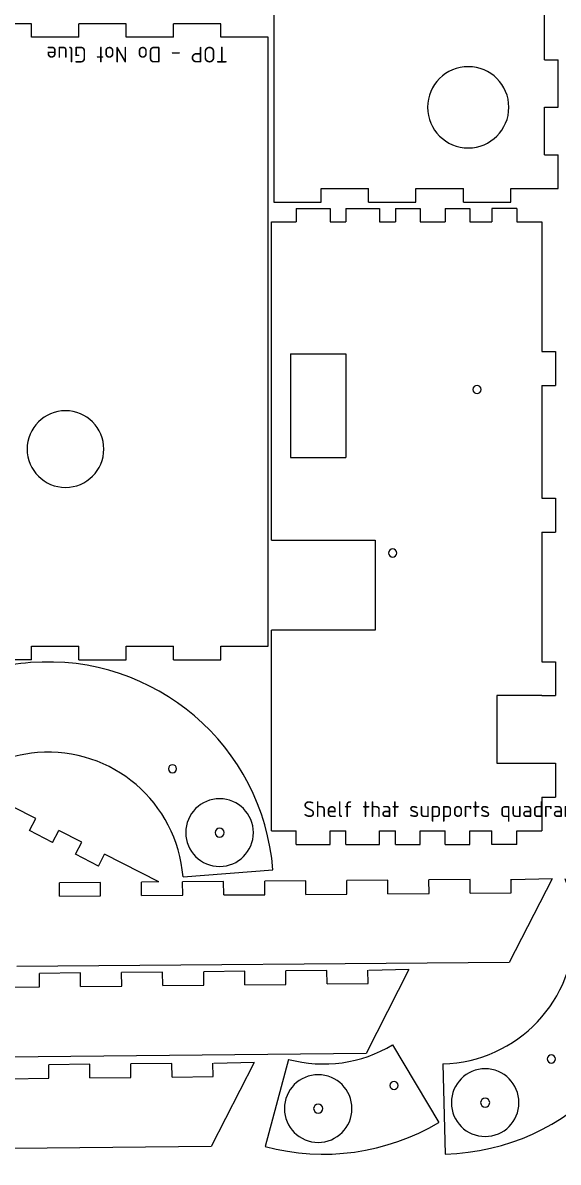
# Model space of a CAD drawing. Header units: inches. Extents: x 5 to 605, y -424 to -26.
# Drawn here: x 150.3 to 269, y -420.2 to -167.6 of the extents above; entities that cross this region are included whole.
import ezdxf

# ---------------------------------------------------------------- set-up
doc = ezdxf.new("R2010")
doc.units = ezdxf.units.IN
doc.header["$MEASUREMENT"] = 0
doc.layers.add('Layer 1', color=7, linetype='Continuous')

# ---------------------------------------------------------------- blocks, each defined once
blk = doc.blocks.new('block 229')
at = {"layer": 'Layer 1', "lineweight": 0}
blk.add_lwpolyline([(265.95, -175.82), (268.95, -175.82)], dxfattribs=at)
blk = doc.blocks.new('block 230')
at = {"layer": 'Layer 1', "lineweight": 0}
blk.add_lwpolyline([(265.95, -186.32), (268.95, -186.32)], dxfattribs=at)
blk = doc.blocks.new('block 231')
at = {"layer": 'Layer 1', "lineweight": 0}
blk.add_lwpolyline([(265.95, -196.82), (268.95, -196.82)], dxfattribs=at)
blk = doc.blocks.new('block 248')
at = {"layer": 'Layer 1', "lineweight": 0}
blk.add_lwpolyline([(247.95, -207.32), (258.45, -207.32)], dxfattribs=at)
blk = doc.blocks.new('block 249')
at = {"layer": 'Layer 1', "lineweight": 0}
blk.add_lwpolyline([(216.45, -204.32), (226.95, -204.32)], dxfattribs=at)
blk = doc.blocks.new('block 250')
at = {"layer": 'Layer 1', "lineweight": 0}
blk.add_lwpolyline([(226.95, -207.32), (237.45, -207.32)], dxfattribs=at)
blk = doc.blocks.new('block 251')
at = {"layer": 'Layer 1', "lineweight": 0}
blk.add_lwpolyline([(237.45, -204.32), (247.95, -204.32)], dxfattribs=at)
blk = doc.blocks.new('block 252')
at = {"layer": 'Layer 1', "lineweight": 0}
blk.add_lwpolyline([(205.95, -207.32), (216.45, -207.32)], dxfattribs=at)
blk = doc.blocks.new('block 253')
at = {"layer": 'Layer 1', "lineweight": 0}
blk.add_lwpolyline([(258.45, -204.32), (268.95, -204.32)], dxfattribs=at)
blk = doc.blocks.new('block 334')
at = {"layer": 'Layer 1', "lineweight": 0}
blk.add_lwpolyline([(249.43, -357.52), (240.32, -357.59)], dxfattribs=at)
blk = doc.blocks.new('block 335')
at = {"layer": 'Layer 1', "lineweight": 0}
blk.add_lwpolyline([(267.64, -357.38), (258.08, -375.93)], dxfattribs=at)
blk = doc.blocks.new('block 336')
at = {"layer": 'Layer 1', "lineweight": 0}
blk.add_lwpolyline([(258.08, -375.93), (148.9, -376.76)], dxfattribs=at)
blk = doc.blocks.new('block 339')
at = {"layer": 'Layer 1', "lineweight": 0}
blk.add_lwpolyline([(163.32, -349.24), (158.22, -346.61)], dxfattribs=at)
blk = doc.blocks.new('block 341')
at = {"layer": 'Layer 1', "lineweight": 0}
blk.add_lwpolyline([(249.45, -360.52), (258.56, -360.45)], dxfattribs=at)
blk = doc.blocks.new('block 346')
at = {"layer": 'Layer 1', "lineweight": 0}
blk.add_lwpolyline([(258.56, -360.45), (258.53, -357.45)], dxfattribs=at)
blk = doc.blocks.new('block 347')
at = {"layer": 'Layer 1', "lineweight": 0}
blk.add_lwpolyline([(249.45, -360.52), (249.43, -357.52)], dxfattribs=at)
blk = doc.blocks.new('block 348')
at = {"layer": 'Layer 1', "lineweight": 0}
blk.add_lwpolyline([(240.35, -360.59), (240.32, -357.59)], dxfattribs=at)
blk = doc.blocks.new('block 349')
at = {"layer": 'Layer 1', "lineweight": 0}
blk.add_lwpolyline([(231.24, -360.66), (231.22, -357.66)], dxfattribs=at)
blk = doc.blocks.new('block 350')
at = {"layer": 'Layer 1', "lineweight": 0}
blk.add_lwpolyline([(222.14, -360.73), (222.11, -357.73)], dxfattribs=at)
blk = doc.blocks.new('block 351')
at = {"layer": 'Layer 1', "lineweight": 0}
blk.add_lwpolyline([(213.03, -360.8), (213.01, -357.8)], dxfattribs=at)
blk = doc.blocks.new('block 352')
at = {"layer": 'Layer 1', "lineweight": 0}
blk.add_lwpolyline([(203.93, -360.87), (203.9, -357.87)], dxfattribs=at)
blk = doc.blocks.new('block 353')
at = {"layer": 'Layer 1', "lineweight": 0}
blk.add_lwpolyline([(194.82, -360.93), (194.8, -357.93)], dxfattribs=at)
blk = doc.blocks.new('block 354')
at = {"layer": 'Layer 1', "lineweight": 0}
blk.add_lwpolyline([(185.72, -361), (185.69, -358)], dxfattribs=at)
blk = doc.blocks.new('block 355')
at = {"layer": 'Layer 1', "lineweight": 0}
blk.add_lwpolyline([(176.61, -361.07), (176.59, -358.07)], dxfattribs=at)
blk = doc.blocks.new('block 356')
at = {"layer": 'Layer 1', "lineweight": 0}
blk.add_lwpolyline([(167.5, -361.14), (167.48, -358.14)], dxfattribs=at)
blk = doc.blocks.new('block 357')
at = {"layer": 'Layer 1', "lineweight": 0}
blk.add_lwpolyline([(158.4, -361.21), (158.38, -358.21)], dxfattribs=at)
blk = doc.blocks.new('block 360')
at = {"layer": 'Layer 1', "lineweight": 0}
blk.add_lwpolyline([(156.84, -349.28), (151.75, -346.65)], dxfattribs=at)
blk = doc.blocks.new('block 361')
at = {"layer": 'Layer 1', "lineweight": 0}
blk.add_lwpolyline([(167.04, -354.53), (168.41, -351.87)], dxfattribs=at)
blk = doc.blocks.new('block 362')
at = {"layer": 'Layer 1', "lineweight": 0}
blk.add_lwpolyline([(161.94, -351.91), (163.32, -349.24)], dxfattribs=at)
blk = doc.blocks.new('block 363')
at = {"layer": 'Layer 1', "lineweight": 0}
blk.add_lwpolyline([(156.84, -349.28), (158.22, -346.61)], dxfattribs=at)
blk = doc.blocks.new('block 364')
at = {"layer": 'Layer 1', "lineweight": 0}
blk.add_lwpolyline([(151.75, -346.65), (153.12, -343.99)], dxfattribs=at)
blk = doc.blocks.new('block 367')
at = {"layer": 'Layer 1', "lineweight": 0}
blk.add_lwpolyline([(167.48, -358.14), (158.38, -358.21)], dxfattribs=at)
blk = doc.blocks.new('block 368')
at = {"layer": 'Layer 1', "lineweight": 0}
blk.add_lwpolyline([(158.4, -361.21), (167.5, -361.14)], dxfattribs=at)
blk = doc.blocks.new('block 369')
at = {"layer": 'Layer 1', "lineweight": 0}
blk.add_lwpolyline([(180.4, -358.04), (176.59, -358.07)], dxfattribs=at)
blk = doc.blocks.new('block 370')
at = {"layer": 'Layer 1', "lineweight": 0}
blk.add_lwpolyline([(176.61, -361.07), (185.72, -361)], dxfattribs=at)
blk = doc.blocks.new('block 371')
at = {"layer": 'Layer 1', "lineweight": 0}
blk.add_lwpolyline([(194.8, -357.93), (185.69, -358)], dxfattribs=at)
blk = doc.blocks.new('block 372')
at = {"layer": 'Layer 1', "lineweight": 0}
blk.add_lwpolyline([(194.82, -360.93), (203.93, -360.87)], dxfattribs=at)
blk = doc.blocks.new('block 373')
at = {"layer": 'Layer 1', "lineweight": 0}
blk.add_lwpolyline([(213.01, -357.8), (203.9, -357.87)], dxfattribs=at)
blk = doc.blocks.new('block 374')
at = {"layer": 'Layer 1', "lineweight": 0}
blk.add_lwpolyline([(213.03, -360.8), (222.14, -360.73)], dxfattribs=at)
blk = doc.blocks.new('block 375')
at = {"layer": 'Layer 1', "lineweight": 0}
blk.add_lwpolyline([(231.22, -357.66), (222.11, -357.73)], dxfattribs=at)
blk = doc.blocks.new('block 376')
at = {"layer": 'Layer 1', "lineweight": 0}
blk.add_lwpolyline([(231.24, -360.66), (240.35, -360.59)], dxfattribs=at)
blk = doc.blocks.new('block 377')
at = {"layer": 'Layer 1', "lineweight": 0}
blk.add_lwpolyline([(267.64, -357.38), (258.73, -357.55)], dxfattribs=at)
blk = doc.blocks.new('block 378')
at = {"layer": 'Layer 1', "lineweight": 0}
blk.add_lwpolyline([(180.4, -358.04), (168.41, -351.87)], dxfattribs=at)
blk = doc.blocks.new('block 379')
at = {"layer": 'Layer 1', "lineweight": 0}
blk.add_lwpolyline([(167.04, -354.53), (161.94, -351.91)], dxfattribs=at)
blk = doc.blocks.new('block 380')
at = {"layer": 'Layer 1', "lineweight": 0}
blk.add_lwpolyline([(153.12, -343.99), (148.02, -341.36)], dxfattribs=at)
blk = doc.blocks.new('block 382')
at = {"layer": 'Layer 1', "lineweight": 0}
blk.add_open_spline([(240.04, -186.32), (240.04, -181.35), (244.07, -177.32), (249.04, -177.32), (254.01, -177.32), (258.04, -181.35), (258.04, -186.32), (258.04, -191.29), (254.01, -195.32), (249.04, -195.32), (244.07, -195.32), (240.04, -191.29), (240.04, -186.32), (240.04, -186.32), (240.04, -186.32), (240.04, -186.32)], degree=3, knots=[0, 0, 0, 0, 1, 1, 1, 2, 2, 2, 3, 3, 3, 4, 4, 4, 5, 5, 5, 5], dxfattribs=at)
blk = doc.blocks.new('block 383')
at = {"layer": 'Layer 1', "lineweight": 0}
blk.add_open_spline([(251.79, -406.96), (251.79, -406.41), (252.24, -405.96), (252.79, -405.96), (253.35, -405.96), (253.79, -406.41), (253.79, -406.96), (253.79, -407.51), (253.35, -407.96), (252.79, -407.96), (252.24, -407.96), (251.79, -407.51), (251.79, -406.96), (251.79, -406.96), (251.79, -406.96), (251.79, -406.96)], degree=3, knots=[0, 0, 0, 0, 1, 1, 1, 2, 2, 2, 3, 3, 3, 4, 4, 4, 5, 5, 5, 5], dxfattribs=at)
blk = doc.blocks.new('block 384')
at = {"layer": 'Layer 1', "lineweight": 0}
blk.add_open_spline([(192.89, -347.1), (192.89, -346.54), (193.33, -346.1), (193.89, -346.1), (194.44, -346.1), (194.89, -346.54), (194.89, -347.1), (194.89, -347.65), (194.44, -348.1), (193.89, -348.1), (193.33, -348.1), (192.89, -347.65), (192.89, -347.1), (192.89, -347.1), (192.89, -347.1), (192.89, -347.1)], degree=3, knots=[0, 0, 0, 0, 1, 1, 1, 2, 2, 2, 3, 3, 3, 4, 4, 4, 5, 5, 5, 5], dxfattribs=at)
blk = doc.blocks.new('block 713')
at = {"layer": 'Layer 1', "lineweight": 0}
blk.add_lwpolyline([(152.17, -308.8), (141.67, -308.8)], dxfattribs=at)
blk = doc.blocks.new('block 720')
at = {"layer": 'Layer 1', "lineweight": 0}
blk.add_lwpolyline([(217.69, -377.65), (208.59, -377.75)], dxfattribs=at)
blk = doc.blocks.new('block 721')
at = {"layer": 'Layer 1', "lineweight": 0}
blk.add_lwpolyline([(235.9, -377.47), (226.39, -396.04)], dxfattribs=at)
blk = doc.blocks.new('block 722')
at = {"layer": 'Layer 1', "lineweight": 0}
blk.add_lwpolyline([(226.39, -396.04), (117.21, -397.17)], dxfattribs=at)
blk = doc.blocks.new('block 726')
at = {"layer": 'Layer 1', "lineweight": 0}
blk.add_lwpolyline([(217.72, -380.65), (226.83, -380.56)], dxfattribs=at)
blk = doc.blocks.new('block 731')
at = {"layer": 'Layer 1', "lineweight": 0}
blk.add_lwpolyline([(226.83, -380.56), (226.8, -377.56)], dxfattribs=at)
blk = doc.blocks.new('block 732')
at = {"layer": 'Layer 1', "lineweight": 0}
blk.add_lwpolyline([(217.72, -380.65), (217.69, -377.65)], dxfattribs=at)
blk = doc.blocks.new('block 733')
at = {"layer": 'Layer 1', "lineweight": 0}
blk.add_lwpolyline([(208.62, -380.75), (208.59, -377.75)], dxfattribs=at)
blk = doc.blocks.new('block 734')
at = {"layer": 'Layer 1', "lineweight": 0}
blk.add_lwpolyline([(199.51, -380.84), (199.48, -377.84)], dxfattribs=at)
blk = doc.blocks.new('block 735')
at = {"layer": 'Layer 1', "lineweight": 0}
blk.add_lwpolyline([(190.41, -380.94), (190.38, -377.94)], dxfattribs=at)
blk = doc.blocks.new('block 736')
at = {"layer": 'Layer 1', "lineweight": 0}
blk.add_lwpolyline([(181.3, -381.03), (181.27, -378.03)], dxfattribs=at)
blk = doc.blocks.new('block 737')
at = {"layer": 'Layer 1', "lineweight": 0}
blk.add_lwpolyline([(172.2, -381.12), (172.17, -378.12)], dxfattribs=at)
blk = doc.blocks.new('block 738')
at = {"layer": 'Layer 1', "lineweight": 0}
blk.add_lwpolyline([(163.09, -381.22), (163.06, -378.22)], dxfattribs=at)
blk = doc.blocks.new('block 739')
at = {"layer": 'Layer 1', "lineweight": 0}
blk.add_lwpolyline([(153.99, -381.31), (153.96, -378.31)], dxfattribs=at)
blk = doc.blocks.new('block 756')
at = {"layer": 'Layer 1', "lineweight": 0}
blk.add_lwpolyline([(144.88, -381.4), (153.99, -381.31)], dxfattribs=at)
blk = doc.blocks.new('block 757')
at = {"layer": 'Layer 1', "lineweight": 0}
blk.add_lwpolyline([(163.06, -378.22), (153.96, -378.31)], dxfattribs=at)
blk = doc.blocks.new('block 758')
at = {"layer": 'Layer 1', "lineweight": 0}
blk.add_lwpolyline([(163.09, -381.22), (172.2, -381.12)], dxfattribs=at)
blk = doc.blocks.new('block 759')
at = {"layer": 'Layer 1', "lineweight": 0}
blk.add_lwpolyline([(181.27, -378.03), (172.17, -378.12)], dxfattribs=at)
blk = doc.blocks.new('block 760')
at = {"layer": 'Layer 1', "lineweight": 0}
blk.add_lwpolyline([(181.3, -381.03), (190.41, -380.94)], dxfattribs=at)
blk = doc.blocks.new('block 761')
at = {"layer": 'Layer 1', "lineweight": 0}
blk.add_lwpolyline([(199.48, -377.84), (190.38, -377.94)], dxfattribs=at)
blk = doc.blocks.new('block 762')
at = {"layer": 'Layer 1', "lineweight": 0}
blk.add_lwpolyline([(199.51, -380.84), (208.62, -380.75)], dxfattribs=at)
blk = doc.blocks.new('block 763')
at = {"layer": 'Layer 1', "lineweight": 0}
blk.add_lwpolyline([(235.9, -377.47), (227, -377.66)], dxfattribs=at)
blk = doc.blocks.new('block 768')
at = {"layer": 'Layer 1', "lineweight": 0}
blk.add_lwpolyline([(183.33, -398.28), (174.22, -398.38)], dxfattribs=at)
blk = doc.blocks.new('block 769')
at = {"layer": 'Layer 1', "lineweight": 0}
blk.add_lwpolyline([(201.54, -398.1), (192.03, -416.67)], dxfattribs=at)
blk = doc.blocks.new('block 773')
at = {"layer": 'Layer 1', "lineweight": 0}
blk.add_lwpolyline([(183.36, -401.28), (192.46, -401.19)], dxfattribs=at)
blk = doc.blocks.new('block 777')
at = {"layer": 'Layer 1', "lineweight": 0}
blk.add_lwpolyline([(192.46, -401.19), (192.43, -398.19)], dxfattribs=at)
blk = doc.blocks.new('block 778')
at = {"layer": 'Layer 1', "lineweight": 0}
blk.add_lwpolyline([(183.36, -401.28), (183.33, -398.28)], dxfattribs=at)
blk = doc.blocks.new('block 779')
at = {"layer": 'Layer 1', "lineweight": 0}
blk.add_lwpolyline([(174.25, -401.38), (174.22, -398.38)], dxfattribs=at)
blk = doc.blocks.new('block 780')
at = {"layer": 'Layer 1', "lineweight": 0}
blk.add_lwpolyline([(165.15, -401.47), (165.12, -398.47)], dxfattribs=at)
blk = doc.blocks.new('block 781')
at = {"layer": 'Layer 1', "lineweight": 0}
blk.add_lwpolyline([(156.04, -401.56), (156.01, -398.56)], dxfattribs=at)
blk = doc.blocks.new('block 806')
at = {"layer": 'Layer 1', "lineweight": 0}
blk.add_lwpolyline([(146.94, -401.66), (156.04, -401.56)], dxfattribs=at)
blk = doc.blocks.new('block 807')
at = {"layer": 'Layer 1', "lineweight": 0}
blk.add_lwpolyline([(165.12, -398.47), (156.01, -398.56)], dxfattribs=at)
blk = doc.blocks.new('block 808')
at = {"layer": 'Layer 1', "lineweight": 0}
blk.add_lwpolyline([(165.15, -401.47), (174.25, -401.38)], dxfattribs=at)
blk = doc.blocks.new('block 809')
at = {"layer": 'Layer 1', "lineweight": 0}
blk.add_lwpolyline([(201.54, -398.1), (192.63, -398.29)], dxfattribs=at)
blk = doc.blocks.new('block 814')
at = {"layer": 'Layer 1', "lineweight": 0}
blk.add_open_spline([(214.76, -408.27), (214.76, -407.72), (215.21, -407.27), (215.76, -407.27), (216.32, -407.27), (216.76, -407.72), (216.76, -408.27), (216.76, -408.83), (216.32, -409.27), (215.76, -409.27), (215.21, -409.27), (214.76, -408.83), (214.76, -408.27), (214.76, -408.27), (214.76, -408.27), (214.76, -408.27)], degree=3, knots=[0, 0, 0, 0, 1, 1, 1, 2, 2, 2, 3, 3, 3, 4, 4, 4, 5, 5, 5, 5], dxfattribs=at)
blk = doc.blocks.new('block 815')
at = {"layer": 'Layer 1', "lineweight": 0}
blk.add_lwpolyline([(232.27, -394.17), (242.49, -411.36)], dxfattribs=at)
blk = doc.blocks.new('block 844')
at = {"layer": 'Layer 1', "lineweight": 0}
blk.add_lwpolyline([(192.03, -416.67), (82.85, -417.8)], dxfattribs=at)
blk = doc.blocks.new('block 874')
at = {"layer": 'Layer 1', "lineweight": 0}
blk.add_lwpolyline([(205.95, -26.32), (205.95, -207.32)], dxfattribs=at)
blk = doc.blocks.new('block 904')
at = {"layer": 'Layer 1', "lineweight": 0}
blk.add_lwpolyline([(268.95, -204.32), (268.95, -196.82)], dxfattribs=at)
blk = doc.blocks.new('block 905')
at = {"layer": 'Layer 1', "lineweight": 0}
blk.add_lwpolyline([(265.95, -196.82), (265.95, -186.32)], dxfattribs=at)
blk = doc.blocks.new('block 906')
at = {"layer": 'Layer 1', "lineweight": 0}
blk.add_lwpolyline([(268.95, -186.32), (268.95, -175.82)], dxfattribs=at)
blk = doc.blocks.new('block 907')
at = {"layer": 'Layer 1', "lineweight": 0}
blk.add_lwpolyline([(265.95, -175.82), (265.95, -165.32)], dxfattribs=at)
blk = doc.blocks.new('block 1026')
at = {"layer": 'Layer 1', "lineweight": 0}
blk.add_lwpolyline([(243.41, -398.36), (243.93, -418.36)], dxfattribs=at)
blk = doc.blocks.new('block 1028')
at = {"layer": 'Layer 1', "lineweight": 0}
blk.add_open_spline([(243.93, -418.36), (271.53, -417.64), (293.33, -394.68), (292.61, -367.07), (292.46, -361.24), (291.29, -355.48), (289.15, -350.05)], degree=3, knots=[0, 0, 0, 0, 1, 1, 1, 2, 2, 2, 2], dxfattribs=at)
blk = doc.blocks.new('block 1029')
at = {"layer": 'Layer 1', "lineweight": 0}
blk.add_open_spline([(243.41, -398.36), (259.97, -397.93), (273.05, -384.16), (272.62, -367.59), (272.52, -364.09), (271.82, -360.64), (270.54, -357.38)], degree=3, knots=[0, 0, 0, 0, 1, 1, 1, 2, 2, 2, 2], dxfattribs=at)
blk = doc.blocks.new('block 1030')
at = {"layer": 'Layer 1', "lineweight": 0}
blk.add_open_spline([(245.29, -406.96), (245.29, -402.82), (248.65, -399.46), (252.79, -399.46), (256.94, -399.46), (260.29, -402.82), (260.29, -406.96), (260.29, -411.1), (256.94, -414.46), (252.79, -414.46), (248.65, -414.46), (245.29, -411.1), (245.29, -406.96), (245.29, -406.96), (245.29, -406.96), (245.29, -406.96)], degree=3, knots=[0, 0, 0, 0, 1, 1, 1, 2, 2, 2, 3, 3, 3, 4, 4, 4, 5, 5, 5, 5], dxfattribs=at)
blk = doc.blocks.new('block 1032')
at = {"layer": 'Layer 1', "lineweight": 0}
blk.add_open_spline([(266.57, -397.28), (266.57, -396.79), (266.97, -396.38), (267.47, -396.38), (267.96, -396.38), (268.37, -396.79), (268.37, -397.28), (268.37, -397.78), (267.96, -398.18), (267.47, -398.18), (266.97, -398.18), (266.57, -397.78), (266.57, -397.28), (266.57, -397.28), (266.57, -397.28), (266.57, -397.28)], degree=3, knots=[0, 0, 0, 0, 1, 1, 1, 2, 2, 2, 3, 3, 3, 4, 4, 4, 5, 5, 5, 5], dxfattribs=at)
blk = doc.blocks.new('block 1033')
at = {"layer": 'Layer 1', "lineweight": 0}
blk.add_lwpolyline([(185.79, -356.92), (205.73, -355.35)], dxfattribs=at)
blk = doc.blocks.new('block 1035')
at = {"layer": 'Layer 1', "lineweight": 0}
blk.add_open_spline([(205.73, -355.35), (203.57, -327.82), (179.49, -307.26), (151.96, -309.43), (146.15, -309.89), (140.46, -311.36), (135.15, -313.78)], degree=3, knots=[0, 0, 0, 0, 1, 1, 1, 2, 2, 2, 2], dxfattribs=at)
blk = doc.blocks.new('block 1036')
at = {"layer": 'Layer 1', "lineweight": 0}
blk.add_open_spline([(185.79, -356.92), (184.49, -340.4), (170.05, -328.07), (153.53, -329.37), (150.04, -329.64), (146.63, -330.52), (143.44, -331.97)], degree=3, knots=[0, 0, 0, 0, 1, 1, 1, 2, 2, 2, 2], dxfattribs=at)
blk = doc.blocks.new('block 1037')
at = {"layer": 'Layer 1', "lineweight": 0}
blk.add_open_spline([(186.39, -347.1), (186.39, -342.95), (189.74, -339.6), (193.89, -339.6), (198.03, -339.6), (201.39, -342.95), (201.39, -347.1), (201.39, -351.24), (198.03, -354.6), (193.89, -354.6), (189.74, -354.6), (186.39, -351.24), (186.39, -347.1), (186.39, -347.1), (186.39, -347.1), (186.39, -347.1)], degree=3, knots=[0, 0, 0, 0, 1, 1, 1, 2, 2, 2, 3, 3, 3, 4, 4, 4, 5, 5, 5, 5], dxfattribs=at)
blk = doc.blocks.new('block 1039')
at = {"layer": 'Layer 1', "lineweight": 0}
blk.add_open_spline([(182.55, -332.95), (182.55, -332.46), (182.95, -332.05), (183.45, -332.05), (183.95, -332.05), (184.35, -332.46), (184.35, -332.95), (184.35, -333.45), (183.95, -333.85), (183.45, -333.85), (182.95, -333.85), (182.55, -333.45), (182.55, -332.95), (182.55, -332.95), (182.55, -332.95), (182.55, -332.95)], degree=3, knots=[0, 0, 0, 0, 1, 1, 1, 2, 2, 2, 3, 3, 3, 4, 4, 4, 5, 5, 5, 5], dxfattribs=at)
blk = doc.blocks.new('block 1040')
at = {"layer": 'Layer 1', "lineweight": 0}
blk.add_open_spline([(250.09, -248.88), (250.09, -248.39), (250.49, -247.98), (250.99, -247.98), (251.48, -247.98), (251.89, -248.39), (251.89, -248.88), (251.89, -249.38), (251.48, -249.78), (250.99, -249.78), (250.49, -249.78), (250.09, -249.38), (250.09, -248.88), (250.09, -248.88), (250.09, -248.88), (250.09, -248.88)], degree=3, knots=[0, 0, 0, 0, 1, 1, 1, 2, 2, 2, 3, 3, 3, 4, 4, 4, 5, 5, 5, 5], dxfattribs=at)
blk = doc.blocks.new('block 1041')
at = {"layer": 'Layer 1', "lineweight": 0}
blk.add_open_spline([(231.38, -285.12), (231.38, -284.62), (231.79, -284.22), (232.28, -284.22), (232.78, -284.22), (233.18, -284.62), (233.18, -285.12), (233.18, -285.62), (232.78, -286.02), (232.28, -286.02), (231.79, -286.02), (231.38, -285.62), (231.38, -285.12), (231.38, -285.12), (231.38, -285.12), (231.38, -285.12)], degree=3, knots=[0, 0, 0, 0, 1, 1, 1, 2, 2, 2, 3, 3, 3, 4, 4, 4, 5, 5, 5, 5], dxfattribs=at)
blk = doc.blocks.new('block 1042')
at = {"layer": 'Layer 1', "lineweight": 0}
blk.add_lwpolyline([(209.2, -397.37), (204.03, -416.69)], dxfattribs=at)
blk = doc.blocks.new('block 1043')
at = {"layer": 'Layer 1', "lineweight": 0}
blk.add_open_spline([(204.03, -416.69), (217.05, -420.17), (230.92, -418.25), (242.49, -411.36)], degree=3, dxfattribs=at)
blk = doc.blocks.new('block 1044')
at = {"layer": 'Layer 1', "lineweight": 0}
blk.add_open_spline([(209.2, -397.37), (217.01, -399.46), (225.33, -398.3), (232.27, -394.17)], degree=3, dxfattribs=at)
blk = doc.blocks.new('block 1045')
at = {"layer": 'Layer 1', "lineweight": 0}
blk.add_open_spline([(208.26, -408.27), (208.26, -404.13), (211.62, -400.77), (215.76, -400.77), (219.91, -400.77), (223.26, -404.13), (223.26, -408.27), (223.26, -412.42), (219.91, -415.77), (215.76, -415.77), (211.62, -415.77), (208.26, -412.42), (208.26, -408.27), (208.26, -408.27), (208.26, -408.27), (208.26, -408.27)], degree=3, knots=[0, 0, 0, 0, 1, 1, 1, 2, 2, 2, 3, 3, 3, 4, 4, 4, 5, 5, 5, 5], dxfattribs=at)
blk = doc.blocks.new('block 1046')
at = {"layer": 'Layer 1', "lineweight": 0}
blk.add_open_spline([(231.68, -403.15), (231.68, -402.65), (232.08, -402.25), (232.58, -402.25), (233.07, -402.25), (233.48, -402.65), (233.48, -403.15), (233.48, -403.64), (233.07, -404.05), (232.58, -404.05), (232.08, -404.05), (231.68, -403.64), (231.68, -403.15), (231.68, -403.15), (231.68, -403.15), (231.68, -403.15)], degree=3, knots=[0, 0, 0, 0, 1, 1, 1, 2, 2, 2, 3, 3, 3, 4, 4, 4, 5, 5, 5, 5], dxfattribs=at)
blk = doc.blocks.new('block 1087')
at = {"layer": 'Layer 1', "lineweight": 0}
blk.add_lwpolyline([(258.45, -207.32), (258.45, -204.32)], dxfattribs=at)
blk = doc.blocks.new('block 1088')
at = {"layer": 'Layer 1', "lineweight": 0}
blk.add_lwpolyline([(247.95, -207.32), (247.95, -204.32)], dxfattribs=at)
blk = doc.blocks.new('block 1089')
at = {"layer": 'Layer 1', "lineweight": 0}
blk.add_lwpolyline([(237.45, -207.32), (237.45, -204.32)], dxfattribs=at)
blk = doc.blocks.new('block 1090')
at = {"layer": 'Layer 1', "lineweight": 0}
blk.add_lwpolyline([(226.95, -207.32), (226.95, -204.32)], dxfattribs=at)
blk = doc.blocks.new('block 1091')
at = {"layer": 'Layer 1', "lineweight": 0}
blk.add_lwpolyline([(216.45, -207.32), (216.45, -204.32)], dxfattribs=at)
blk = doc.blocks.new('block 1306')
at = {"layer": 'Layer 1', "lineweight": 0}
blk.add_lwpolyline([(204.67, -305.8), (204.67, -170.8)], dxfattribs=at)
blk = doc.blocks.new('block 1307')
at = {"layer": 'Layer 1', "lineweight": 0}
blk.add_open_spline([(151.22, -262.08), (151.22, -257.39), (155.02, -253.58), (159.72, -253.58), (164.41, -253.58), (168.22, -257.39), (168.22, -262.08), (168.22, -266.78), (164.41, -270.58), (159.72, -270.58), (155.02, -270.58), (151.22, -266.78), (151.22, -262.08), (151.22, -262.08), (151.22, -262.08), (151.22, -262.08)], degree=3, knots=[0, 0, 0, 0, 1, 1, 1, 2, 2, 2, 3, 3, 3, 4, 4, 4, 5, 5, 5, 5], dxfattribs=at)
blk = doc.blocks.new('block 1308')
at = {"layer": 'Layer 1', "color": 7, "true_color": 0xffffff, "insert": (195.71, -172.88), "char_height": 3.5, "attachment_point": 7, "rotation": 180}
blk.add_mtext('\\fSolid Edge ISO|b0|i0|c0|p34;\\W1;TOP - Do Not Glue', dxfattribs=at)
blk = doc.blocks.new('block 1338')
at = {"layer": 'Layer 1', "lineweight": 0}
blk.add_lwpolyline([(152.17, -305.8), (162.67, -305.8)], dxfattribs=at)
blk = doc.blocks.new('block 1339')
at = {"layer": 'Layer 1', "lineweight": 0}
blk.add_lwpolyline([(194.17, -305.8), (204.67, -305.8)], dxfattribs=at)
blk = doc.blocks.new('block 1340')
at = {"layer": 'Layer 1', "lineweight": 0}
blk.add_lwpolyline([(183.67, -308.8), (194.17, -308.8)], dxfattribs=at)
blk = doc.blocks.new('block 1341')
at = {"layer": 'Layer 1', "lineweight": 0}
blk.add_lwpolyline([(173.17, -305.8), (183.67, -305.8)], dxfattribs=at)
blk = doc.blocks.new('block 1342')
at = {"layer": 'Layer 1', "lineweight": 0}
blk.add_lwpolyline([(162.67, -308.8), (173.17, -308.8)], dxfattribs=at)
blk = doc.blocks.new('block 1343')
at = {"layer": 'Layer 1', "lineweight": 0}
blk.add_lwpolyline([(152.17, -308.8), (152.17, -305.8)], dxfattribs=at)
blk = doc.blocks.new('block 1344')
at = {"layer": 'Layer 1', "lineweight": 0}
blk.add_lwpolyline([(162.67, -308.8), (162.67, -305.8)], dxfattribs=at)
blk = doc.blocks.new('block 1345')
at = {"layer": 'Layer 1', "lineweight": 0}
blk.add_lwpolyline([(173.17, -308.8), (173.17, -305.8)], dxfattribs=at)
blk = doc.blocks.new('block 1346')
at = {"layer": 'Layer 1', "lineweight": 0}
blk.add_lwpolyline([(183.67, -308.8), (183.67, -305.8)], dxfattribs=at)
blk = doc.blocks.new('block 1347')
at = {"layer": 'Layer 1', "lineweight": 0}
blk.add_lwpolyline([(194.17, -308.8), (194.17, -305.8)], dxfattribs=at)
blk = doc.blocks.new('block 1348')
at = {"layer": 'Layer 1', "lineweight": 0}
blk.add_lwpolyline([(194.17, -167.8), (183.67, -167.8)], dxfattribs=at)
blk = doc.blocks.new('block 1349')
at = {"layer": 'Layer 1', "lineweight": 0}
blk.add_lwpolyline([(183.67, -170.8), (173.17, -170.8)], dxfattribs=at)
blk = doc.blocks.new('block 1350')
at = {"layer": 'Layer 1', "lineweight": 0}
blk.add_lwpolyline([(152.17, -167.8), (141.67, -167.8)], dxfattribs=at)
blk = doc.blocks.new('block 1351')
at = {"layer": 'Layer 1', "lineweight": 0}
blk.add_lwpolyline([(162.67, -170.8), (152.17, -170.8)], dxfattribs=at)
blk = doc.blocks.new('block 1352')
at = {"layer": 'Layer 1', "lineweight": 0}
blk.add_lwpolyline([(173.17, -167.8), (162.67, -167.8)], dxfattribs=at)
blk = doc.blocks.new('block 1353')
at = {"layer": 'Layer 1', "lineweight": 0}
blk.add_lwpolyline([(204.67, -170.8), (194.17, -170.8)], dxfattribs=at)
blk = doc.blocks.new('block 1354')
at = {"layer": 'Layer 1', "lineweight": 0}
blk.add_lwpolyline([(173.17, -170.8), (173.17, -167.8)], dxfattribs=at)
blk = doc.blocks.new('block 1355')
at = {"layer": 'Layer 1', "lineweight": 0}
blk.add_lwpolyline([(183.67, -170.8), (183.67, -167.8)], dxfattribs=at)
blk = doc.blocks.new('block 1356')
at = {"layer": 'Layer 1', "lineweight": 0}
blk.add_lwpolyline([(194.17, -170.8), (194.17, -167.8)], dxfattribs=at)
blk = doc.blocks.new('block 1357')
at = {"layer": 'Layer 1', "lineweight": 0}
blk.add_lwpolyline([(162.67, -170.8), (162.67, -167.8)], dxfattribs=at)
blk = doc.blocks.new('block 1358')
at = {"layer": 'Layer 1', "lineweight": 0}
blk.add_lwpolyline([(152.17, -170.8), (152.17, -167.8)], dxfattribs=at)
blk = doc.blocks.new('block 1363')
at = {"layer": 'Layer 1', "lineweight": 0}
blk.add_lwpolyline([(229.39, -208.73), (229.39, -211.73)], dxfattribs=at)
blk = doc.blocks.new('block 1364')
at = {"layer": 'Layer 1', "lineweight": 0}
blk.add_lwpolyline([(218.39, -208.73), (218.39, -211.73)], dxfattribs=at)
blk = doc.blocks.new('block 1365')
at = {"layer": 'Layer 1', "lineweight": 0}
blk.add_lwpolyline([(229.39, -349.73), (229.39, -346.73)], dxfattribs=at)
blk = doc.blocks.new('block 1366')
at = {"layer": 'Layer 1', "lineweight": 0}
blk.add_lwpolyline([(218.39, -349.73), (218.39, -346.73)], dxfattribs=at)
blk = doc.blocks.new('block 1692')
at = {"layer": 'Layer 1', "lineweight": 0}
blk.add_lwpolyline([(205.39, -346.73), (205.39, -302.26)], dxfattribs=at)
blk = doc.blocks.new('block 1693')
at = {"layer": 'Layer 1', "lineweight": 0}
blk.add_lwpolyline([(209.64, -263.97), (221.9, -263.97)], dxfattribs=at)
blk = doc.blocks.new('block 1694')
at = {"layer": 'Layer 1', "lineweight": 0}
blk.add_lwpolyline([(209.64, -240.97), (221.9, -240.97)], dxfattribs=at)
blk = doc.blocks.new('block 1695')
at = {"layer": 'Layer 1', "lineweight": 0}
blk.add_lwpolyline([(221.9, -240.97), (221.9, -263.97)], dxfattribs=at)
blk = doc.blocks.new('block 1696')
at = {"layer": 'Layer 1', "lineweight": 0}
blk.add_lwpolyline([(205.39, -282.26), (205.39, -211.73)], dxfattribs=at)
blk = doc.blocks.new('block 1697')
at = {"layer": 'Layer 1', "lineweight": 0}
blk.add_lwpolyline([(259.84, -211.73), (265.39, -211.73)], dxfattribs=at)
blk = doc.blocks.new('block 1698')
at = {"layer": 'Layer 1', "lineweight": 0}
blk.add_lwpolyline([(265.39, -211.73), (265.39, -240.48)], dxfattribs=at)
blk = doc.blocks.new('block 1699')
at = {"layer": 'Layer 1', "lineweight": 0}
blk.add_lwpolyline([(209.64, -240.97), (209.64, -263.97)], dxfattribs=at)
blk = doc.blocks.new('block 1700')
at = {"layer": 'Layer 1', "lineweight": 0}
blk.add_lwpolyline([(265.39, -280.48), (265.39, -309.23)], dxfattribs=at)
blk = doc.blocks.new('block 1701')
at = {"layer": 'Layer 1', "lineweight": 0}
blk.add_lwpolyline([(268.39, -272.98), (268.39, -280.48)], dxfattribs=at)
blk = doc.blocks.new('block 1702')
at = {"layer": 'Layer 1', "lineweight": 0}
blk.add_lwpolyline([(265.39, -316.73), (268.39, -316.73)], dxfattribs=at)
blk = doc.blocks.new('block 1703')
at = {"layer": 'Layer 1', "lineweight": 0}
blk.add_lwpolyline([(265.39, -240.48), (268.39, -240.48)], dxfattribs=at)
blk = doc.blocks.new('block 1704')
at = {"layer": 'Layer 1', "lineweight": 0}
blk.add_lwpolyline([(265.39, -280.48), (268.39, -280.48)], dxfattribs=at)
blk = doc.blocks.new('block 1705')
at = {"layer": 'Layer 1', "lineweight": 0}
blk.add_lwpolyline([(265.39, -272.98), (268.39, -272.98)], dxfattribs=at)
blk = doc.blocks.new('block 1706')
at = {"layer": 'Layer 1', "lineweight": 0}
blk.add_lwpolyline([(268.39, -240.48), (268.39, -247.98)], dxfattribs=at)
blk = doc.blocks.new('block 1707')
at = {"layer": 'Layer 1', "lineweight": 0}
blk.add_lwpolyline([(265.39, -247.98), (265.39, -272.98)], dxfattribs=at)
blk = doc.blocks.new('block 1708')
at = {"layer": 'Layer 1', "lineweight": 0}
blk.add_lwpolyline([(268.39, -309.23), (268.39, -316.73)], dxfattribs=at)
blk = doc.blocks.new('block 1709')
at = {"layer": 'Layer 1', "lineweight": 0}
blk.add_lwpolyline([(265.39, -316.73), (255.39, -316.73)], dxfattribs=at)
blk = doc.blocks.new('block 1710')
at = {"layer": 'Layer 1', "lineweight": 0}
blk.add_lwpolyline([(255.39, -316.73), (255.39, -331.73)], dxfattribs=at)
blk = doc.blocks.new('block 1711')
at = {"layer": 'Layer 1', "lineweight": 0}
blk.add_lwpolyline([(255.39, -331.73), (265.39, -331.73)], dxfattribs=at)
blk = doc.blocks.new('block 1712')
at = {"layer": 'Layer 1', "lineweight": 0}
blk.add_lwpolyline([(265.39, -331.73), (268.39, -331.73)], dxfattribs=at)
blk = doc.blocks.new('block 1713')
at = {"layer": 'Layer 1', "lineweight": 0}
blk.add_lwpolyline([(265.39, -339.23), (265.39, -346.73)], dxfattribs=at)
blk = doc.blocks.new('block 1714')
at = {"layer": 'Layer 1', "lineweight": 0}
blk.add_lwpolyline([(268.39, -331.73), (268.39, -339.23)], dxfattribs=at)
blk = doc.blocks.new('block 1715')
at = {"layer": 'Layer 1', "lineweight": 0}
blk.add_lwpolyline([(265.39, -339.23), (268.39, -339.23)], dxfattribs=at)
blk = doc.blocks.new('block 1716')
at = {"layer": 'Layer 1', "lineweight": 0}
blk.add_lwpolyline([(265.39, -309.23), (268.39, -309.23)], dxfattribs=at)
blk = doc.blocks.new('block 1717')
at = {"layer": 'Layer 1', "lineweight": 0}
blk.add_lwpolyline([(265.39, -247.98), (268.39, -247.98)], dxfattribs=at)
blk = doc.blocks.new('block 1718')
at = {"layer": 'Layer 1', "color": 7, "true_color": 0xffffff, "insert": (212.47, -344.72), "char_height": 3.5, "attachment_point": 7}
blk.add_mtext('\\fSolid Edge ISO|b0|i0|c0|p34;\\W1;Shelf that supports quadrant', dxfattribs=at)
blk = doc.blocks.new('block 1719')
at = {"layer": 'Layer 1', "lineweight": 0}
blk.add_lwpolyline([(228.39, -282.26), (228.39, -302.26)], dxfattribs=at)
blk = doc.blocks.new('block 1720')
at = {"layer": 'Layer 1', "lineweight": 0}
blk.add_lwpolyline([(205.39, -282.26), (228.39, -282.26)], dxfattribs=at)
blk = doc.blocks.new('block 1721')
at = {"layer": 'Layer 1', "lineweight": 0}
blk.add_lwpolyline([(228.39, -302.26), (205.39, -302.26)], dxfattribs=at)
blk = doc.blocks.new('block 1722')
at = {"layer": 'Layer 1', "lineweight": 0}
blk.add_lwpolyline([(243.89, -208.73), (249.39, -208.73)], dxfattribs=at)
blk = doc.blocks.new('block 1723')
at = {"layer": 'Layer 1', "lineweight": 0}
blk.add_lwpolyline([(210.89, -208.73), (210.89, -211.73)], dxfattribs=at)
blk = doc.blocks.new('block 1724')
at = {"layer": 'Layer 1', "lineweight": 0}
blk.add_lwpolyline([(221.89, -208.73), (221.89, -211.73)], dxfattribs=at)
blk = doc.blocks.new('block 1725')
at = {"layer": 'Layer 1', "lineweight": 0}
blk.add_lwpolyline([(232.89, -208.73), (232.89, -211.73)], dxfattribs=at)
blk = doc.blocks.new('block 1726')
at = {"layer": 'Layer 1', "lineweight": 0}
blk.add_lwpolyline([(238.39, -208.73), (238.39, -211.73)], dxfattribs=at)
blk = doc.blocks.new('block 1727')
at = {"layer": 'Layer 1', "lineweight": 0}
blk.add_lwpolyline([(243.89, -208.73), (243.89, -211.73)], dxfattribs=at)
blk = doc.blocks.new('block 1728')
at = {"layer": 'Layer 1', "lineweight": 0}
blk.add_lwpolyline([(249.39, -208.73), (249.39, -211.73)], dxfattribs=at)
blk = doc.blocks.new('block 1729')
at = {"layer": 'Layer 1', "lineweight": 0}
blk.add_lwpolyline([(210.89, -208.73), (218.39, -208.73)], dxfattribs=at)
blk = doc.blocks.new('block 1730')
at = {"layer": 'Layer 1', "lineweight": 0}
blk.add_lwpolyline([(221.89, -208.73), (229.39, -208.73)], dxfattribs=at)
blk = doc.blocks.new('block 1731')
at = {"layer": 'Layer 1', "lineweight": 0}
blk.add_lwpolyline([(232.89, -208.73), (238.39, -208.73)], dxfattribs=at)
blk = doc.blocks.new('block 1732')
at = {"layer": 'Layer 1', "lineweight": 0}
blk.add_lwpolyline([(259.84, -208.73), (254.28, -208.73)], dxfattribs=at)
blk = doc.blocks.new('block 1733')
at = {"layer": 'Layer 1', "lineweight": 0}
blk.add_lwpolyline([(259.84, -208.73), (259.84, -211.73)], dxfattribs=at)
blk = doc.blocks.new('block 1734')
at = {"layer": 'Layer 1', "lineweight": 0}
blk.add_lwpolyline([(254.28, -208.73), (254.28, -211.73)], dxfattribs=at)
blk = doc.blocks.new('block 1735')
at = {"layer": 'Layer 1', "lineweight": 0}
blk.add_lwpolyline([(205.39, -211.73), (210.89, -211.73)], dxfattribs=at)
blk = doc.blocks.new('block 1736')
at = {"layer": 'Layer 1', "lineweight": 0}
blk.add_lwpolyline([(218.39, -211.73), (221.89, -211.73)], dxfattribs=at)
blk = doc.blocks.new('block 1737')
at = {"layer": 'Layer 1', "lineweight": 0}
blk.add_lwpolyline([(229.39, -211.73), (232.89, -211.73)], dxfattribs=at)
blk = doc.blocks.new('block 1738')
at = {"layer": 'Layer 1', "lineweight": 0}
blk.add_lwpolyline([(238.39, -211.73), (243.89, -211.73)], dxfattribs=at)
blk = doc.blocks.new('block 1739')
at = {"layer": 'Layer 1', "lineweight": 0}
blk.add_lwpolyline([(249.39, -211.73), (254.28, -211.73)], dxfattribs=at)
blk = doc.blocks.new('block 1740')
at = {"layer": 'Layer 1', "lineweight": 0}
blk.add_lwpolyline([(259.84, -346.73), (265.39, -346.73)], dxfattribs=at)
blk = doc.blocks.new('block 1741')
at = {"layer": 'Layer 1', "lineweight": 0}
blk.add_lwpolyline([(243.89, -349.73), (249.39, -349.73)], dxfattribs=at)
blk = doc.blocks.new('block 1742')
at = {"layer": 'Layer 1', "lineweight": 0}
blk.add_lwpolyline([(210.89, -349.73), (210.89, -346.73)], dxfattribs=at)
blk = doc.blocks.new('block 1743')
at = {"layer": 'Layer 1', "lineweight": 0}
blk.add_lwpolyline([(221.89, -349.73), (221.89, -346.73)], dxfattribs=at)
blk = doc.blocks.new('block 1744')
at = {"layer": 'Layer 1', "lineweight": 0}
blk.add_lwpolyline([(232.89, -349.73), (232.89, -346.73)], dxfattribs=at)
blk = doc.blocks.new('block 1745')
at = {"layer": 'Layer 1', "lineweight": 0}
blk.add_lwpolyline([(238.39, -349.73), (238.39, -346.73)], dxfattribs=at)
blk = doc.blocks.new('block 1746')
at = {"layer": 'Layer 1', "lineweight": 0}
blk.add_lwpolyline([(243.89, -349.73), (243.89, -346.73)], dxfattribs=at)
blk = doc.blocks.new('block 1747')
at = {"layer": 'Layer 1', "lineweight": 0}
blk.add_lwpolyline([(249.39, -349.73), (249.39, -346.73)], dxfattribs=at)
blk = doc.blocks.new('block 1748')
at = {"layer": 'Layer 1', "lineweight": 0}
blk.add_lwpolyline([(210.89, -349.73), (218.39, -349.73)], dxfattribs=at)
blk = doc.blocks.new('block 1749')
at = {"layer": 'Layer 1', "lineweight": 0}
blk.add_lwpolyline([(221.89, -349.73), (229.39, -349.73)], dxfattribs=at)
blk = doc.blocks.new('block 1750')
at = {"layer": 'Layer 1', "lineweight": 0}
blk.add_lwpolyline([(232.89, -349.73), (238.39, -349.73)], dxfattribs=at)
blk = doc.blocks.new('block 1751')
at = {"layer": 'Layer 1', "lineweight": 0}
blk.add_lwpolyline([(259.84, -349.73), (254.28, -349.73)], dxfattribs=at)
blk = doc.blocks.new('block 1752')
at = {"layer": 'Layer 1', "lineweight": 0}
blk.add_lwpolyline([(259.84, -349.73), (259.84, -346.73)], dxfattribs=at)
blk = doc.blocks.new('block 1753')
at = {"layer": 'Layer 1', "lineweight": 0}
blk.add_lwpolyline([(254.28, -349.73), (254.28, -346.73)], dxfattribs=at)
blk = doc.blocks.new('block 1754')
at = {"layer": 'Layer 1', "lineweight": 0}
blk.add_lwpolyline([(205.39, -346.73), (210.89, -346.73)], dxfattribs=at)
blk = doc.blocks.new('block 1755')
at = {"layer": 'Layer 1', "lineweight": 0}
blk.add_lwpolyline([(218.39, -346.73), (221.89, -346.73)], dxfattribs=at)
blk = doc.blocks.new('block 1756')
at = {"layer": 'Layer 1', "lineweight": 0}
blk.add_lwpolyline([(229.39, -346.73), (232.89, -346.73)], dxfattribs=at)
blk = doc.blocks.new('block 1757')
at = {"layer": 'Layer 1', "lineweight": 0}
blk.add_lwpolyline([(238.39, -346.73), (243.89, -346.73)], dxfattribs=at)
blk = doc.blocks.new('block 1758')
at = {"layer": 'Layer 1', "lineweight": 0}
blk.add_lwpolyline([(249.39, -346.73), (254.28, -346.73)], dxfattribs=at)

msp = doc.modelspace()

# ---------------------------------------------------------------- block references
at = {"layer": 'Layer 1'}
for name in ['block 874', 'block 907', 'block 1350', 'block 1358', 'block 1352', 'block 1357', 'block 1354', 'block 1348', 'block 1355', 'block 1356', 'block 1351', 'block 1349', 'block 1353', 'block 1306', 'block 1308', 'block 229', 'block 906', 'block 382', 'block 230', 'block 905', 'block 231', 'block 904', 'block 249', 'block 1091', 'block 1090', 'block 251', 'block 1089', 'block 1088', 'block 253', 'block 1087', 'block 252', 'block 1723', 'block 1729', 'block 1364', 'block 1724', 'block 1730', 'block 250', 'block 1363', 'block 1725', 'block 1731', 'block 1726', 'block 1722', 'block 1727', 'block 248', 'block 1728', 'block 1732', 'block 1734', 'block 1733', 'block 1696', 'block 1735', 'block 1736', 'block 1737', 'block 1738', 'block 1739', 'block 1697', 'block 1698', 'block 1694', 'block 1699', 'block 1695', 'block 1703', 'block 1706', 'block 1040', 'block 1707', 'block 1717', 'block 1307', 'block 1693', 'block 1705', 'block 1701', 'block 1720', 'block 1719', 'block 1700', 'block 1704', 'block 1041', 'block 1692', 'block 1721', 'block 1035', 'block 1338', 'block 1343', 'block 1344', 'block 1341', 'block 1345', 'block 1346', 'block 1339', 'block 1347', 'block 713', 'block 1342', 'block 1340', 'block 1716', 'block 1708', 'block 1709', 'block 1710', 'block 1702', 'block 1036', 'block 1039', 'block 1711', 'block 1712', 'block 1714', 'block 1037', 'block 1718', 'block 1713', 'block 1715', 'block 380', 'block 364', 'block 360', 'block 363', 'block 339', 'block 384', 'block 1754', 'block 1742', 'block 1366', 'block 1755', 'block 1743', 'block 1365', 'block 1756', 'block 1744', 'block 1745', 'block 1757', 'block 1746', 'block 1747', 'block 1758', 'block 1753', 'block 1740', 'block 1752', 'block 362', 'block 1748', 'block 1749', 'block 1750', 'block 1741', 'block 1028', 'block 1751', 'block 379', 'block 361', 'block 378', 'block 1033', 'block 367', 'block 357', 'block 356', 'block 369', 'block 355', 'block 371', 'block 354', 'block 353', 'block 373', 'block 352', 'block 351', 'block 375', 'block 350', 'block 349', 'block 334', 'block 348', 'block 1029', 'block 347', 'block 335', 'block 346', 'block 377', 'block 368', 'block 370', 'block 372', 'block 374', 'block 376', 'block 341', 'block 336', 'block 757', 'block 739', 'block 738', 'block 759', 'block 737', 'block 736', 'block 761', 'block 735', 'block 734', 'block 720', 'block 733', 'block 732', 'block 721', 'block 731', 'block 763', 'block 756', 'block 758', 'block 760', 'block 762', 'block 726', 'block 722', 'block 1044', 'block 815', 'block 1032', 'block 807', 'block 781', 'block 780', 'block 768', 'block 779', 'block 778', 'block 769', 'block 777', 'block 809', 'block 1042', 'block 1026', 'block 806', 'block 808', 'block 773', 'block 1045', 'block 1030', 'block 1046', 'block 383', 'block 814', 'block 1043', 'block 844']:
    msp.add_blockref(name, (0, 0), dxfattribs=at)

doc.saveas('drawing.dxf')
